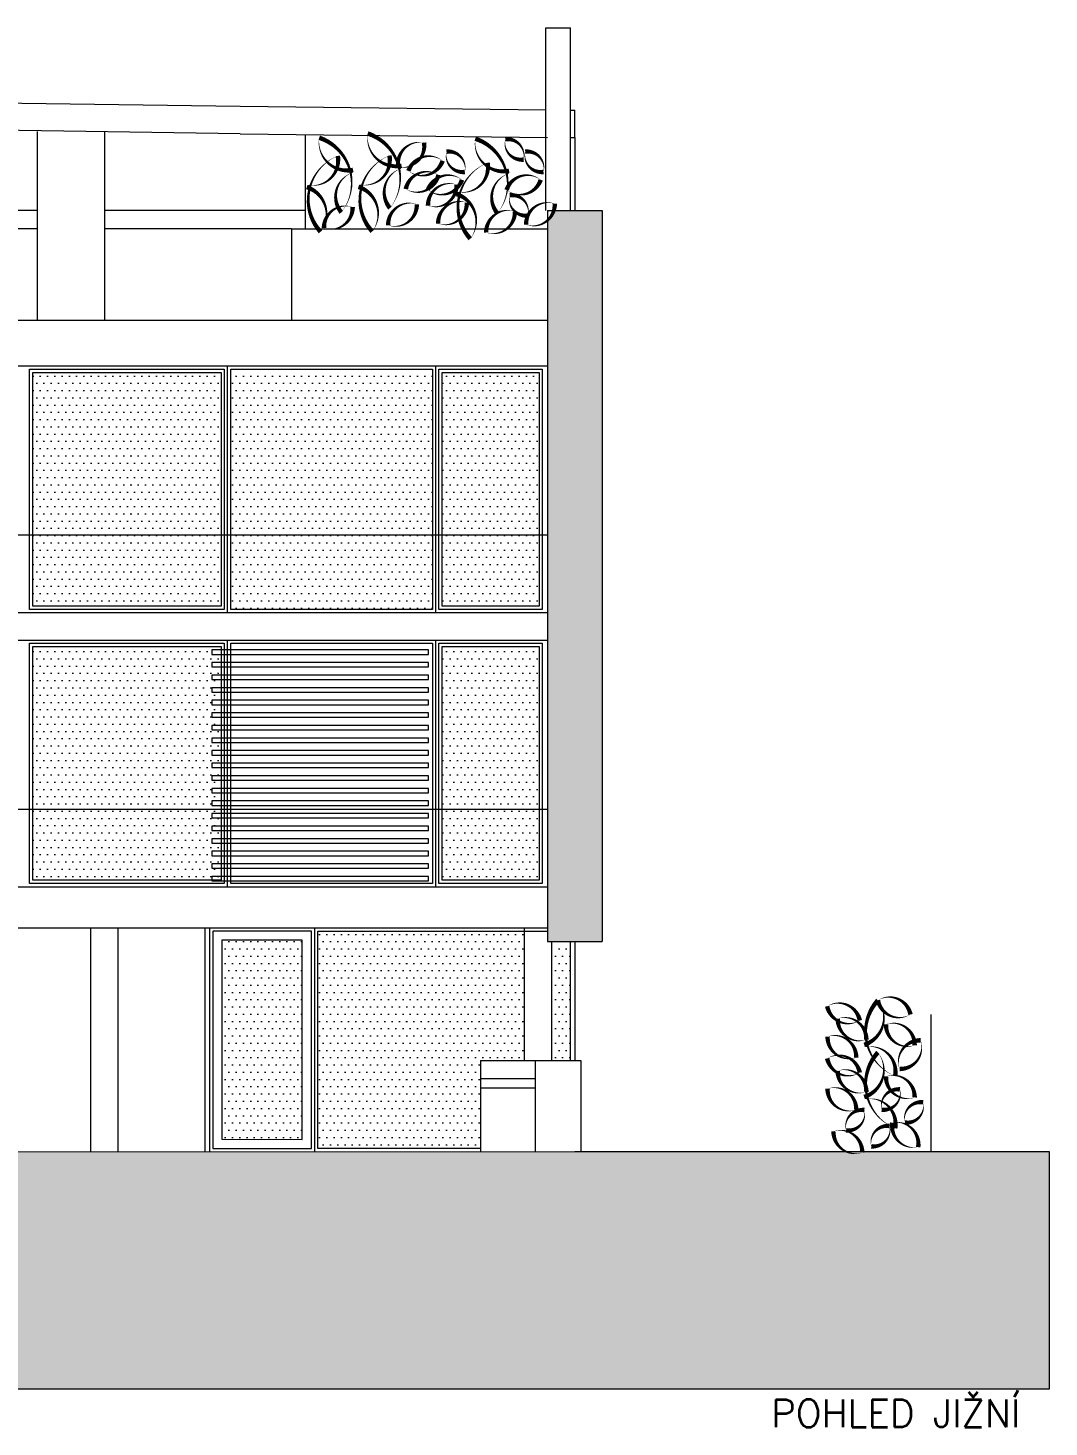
# Model space of a CAD drawing. Header units: metres. Extents: x -45 to 1930, y -347 to 488.
# Drawn here: x 197.27 to 208.44, y -128.03 to -112.71 of the extents above; entities that cross this region are included whole.
import ezdxf

# ---------------------------------------------------------------- set-up
doc = ezdxf.new("R2010")
doc.units = ezdxf.units.M
doc.layers.add('FLOATINGWINDOWS', color=2, linetype='Continuous', plot=False)
for name, color, linetype in [('koty', 4, 'Continuous'), ('SRAFY', 3, 'Continuous'), ('srafy sklo', 252, 'Continuous'), ('SRAFY-TERÉN', 252, 'Continuous'), ('zariz.predmety', 203, 'Continuous'), ('ZARIZOVAKY', 251, 'Continuous'), ('ZDIVO', 1, 'Continuous')]:
    doc.layers.add(name, color=color, linetype=linetype)
doc.layers.add('Standard', color=7, linetype='Continuous', lineweight=25)
doc.styles.add('ROMANS', font='romans.shx', dxfattribs={"width": 0.7})

msp = doc.modelspace()

# ---------------------------------------------------------------- hatches: boundary and pattern name
at = {"layer": 'SRAFY', "linetype": 'Continuous', "lineweight": 0}
msp.add_hatch(color=251, dxfattribs=at).paths.add_polyline_path([(180.103318, -123.312452), (184.725356, -123.540376), (190.028838, -124.165284), (190.028838, -125.015284), (207.153318, -125.012452), (208.442328, -125.012452), (208.442328, -127.614222), (180.103318, -127.614222)])
at = {"layer": 'srafy sklo', "linetype": 'Continuous', "lineweight": 0}
h = msp.add_hatch(dxfattribs=at)
h.set_pattern_fill('DOTS', color=256, scale=0.05, style=0)
h.paths.add_polyline_path([(197.323318, -116.482452), (197.323318, -118.262452), (199.383318, -118.262452), (199.383318, -116.482452)])
h = msp.add_hatch(dxfattribs=at)
h.set_pattern_fill('DOTS', color=256, scale=0.05, style=0)
h.paths.add_polyline_path([(197.323318, -116.482452), (197.323318, -118.262452), (199.383318, -118.262452), (199.383318, -116.482452)])
h = msp.add_hatch(dxfattribs=at)
h.set_pattern_fill('DOTS', color=256, scale=0.05, style=0)
h.paths.add_polyline_path([(197.323318, -116.482452), (197.323318, -118.262452), (199.383318, -118.262452), (199.383318, -116.482452)])
h = msp.add_hatch(dxfattribs=at)
h.set_pattern_fill('DOTS', color=256, scale=0.05, style=0)
h.paths.add_polyline_path([(199.48993, -116.447452), (199.48993, -118.262452), (201.697833, -118.262452), (201.697833, -116.447452)])
h = msp.add_hatch(dxfattribs=at)
h.set_pattern_fill('DOTS', color=256, scale=0.05, style=0)
h.paths.add_polyline_path([(199.48993, -116.447452), (199.48993, -118.262452), (201.697833, -118.262452), (201.697833, -116.447452)])
h = msp.add_hatch(dxfattribs=at)
h.set_pattern_fill('DOTS', color=256, scale=0.05, style=0)
h.paths.add_polyline_path([(199.48993, -116.447452), (199.48993, -118.262452), (201.697833, -118.262452), (201.697833, -116.447452)])
h = msp.add_hatch(dxfattribs=at)
h.set_pattern_fill('DOTS', color=256, scale=0.05, style=0)
h.paths.add_polyline_path([(201.802833, -116.482452), (201.802833, -118.262452), (202.862833, -118.262452), (202.862833, -116.482452)])
h = msp.add_hatch(dxfattribs=at)
h.set_pattern_fill('DOTS', color=256, scale=0.05, style=0)
h.paths.add_polyline_path([(201.802833, -116.482452), (201.802833, -118.262452), (202.862833, -118.262452), (202.862833, -116.482452)])
h = msp.add_hatch(dxfattribs=at)
h.set_pattern_fill('DOTS', color=256, scale=0.05, style=0)
h.paths.add_polyline_path([(201.802833, -116.482452), (201.802833, -118.262452), (202.862833, -118.262452), (202.862833, -116.482452)])
h = msp.add_hatch(dxfattribs=at)
h.set_pattern_fill('DOTS', color=256, scale=0.05, style=0)
h.paths.add_polyline_path([(199.383318, -118.262452), (197.323318, -118.262452), (197.323318, -119.042452), (199.383318, -119.042452)])
h = msp.add_hatch(dxfattribs=at)
h.set_pattern_fill('DOTS', color=256, scale=0.05, style=0)
h.paths.add_polyline_path([(201.697833, -118.262452), (199.48993, -118.262452), (199.48993, -119.077452), (201.697833, -119.077452)])
h = msp.add_hatch(dxfattribs=at)
h.set_pattern_fill('DOTS', color=256, scale=0.05, style=0)
h.paths.add_polyline_path([(202.862833, -118.262452), (201.802833, -118.262452), (201.802833, -119.042452), (202.862833, -119.042452)])
h = msp.add_hatch(dxfattribs=at)
h.set_pattern_fill('DOTS', color=256, scale=0.05, style=0)
h.paths.add_polyline_path([(197.323318, -119.482452), (197.323318, -121.262452), (199.383318, -121.262452), (199.383318, -121.222344), (199.281607, -121.222344), (199.281607, -121.173877), (199.383318, -121.173877), (199.383318, -121.084603), (199.281607, -121.084603), (199.281607, -121.036136), (199.383318, -121.036136), (199.383318, -120.946862), (199.281607, -120.946862), (199.281607, -120.898396), (199.383318, -120.898396), (199.383318, -120.809122), (199.281607, -120.809122), (199.281607, -120.760655), (199.383318, -120.760655), (199.383318, -120.671381), (199.281607, -120.671381), (199.281607, -120.622914), (199.383318, -120.622914), (199.383318, -120.53364), (199.281607, -120.53364), (199.281607, -120.485173), (199.383318, -120.485173), (199.383318, -120.395899), (199.281607, -120.395899), (199.281607, -120.347433), (199.383318, -120.347433), (199.383318, -120.258158), (199.281607, -120.258158), (199.281607, -120.209692), (199.383318, -120.209692), (199.383318, -120.120418), (199.281607, -120.120418), (199.281607, -120.071951), (199.383318, -120.071951), (199.383318, -119.982677), (199.281607, -119.982677), (199.281607, -119.93421), (199.383318, -119.93421), (199.383318, -119.844936), (199.281607, -119.844936), (199.281607, -119.79647), (199.383318, -119.79647), (199.383318, -119.707195), (199.281607, -119.707195), (199.281607, -119.658729), (199.383318, -119.658729), (199.383318, -119.569455), (199.281607, -119.569455), (199.281607, -119.520988), (199.383318, -119.520988), (199.383318, -119.482452)])
h = msp.add_hatch(dxfattribs=at)
h.set_pattern_fill('DOTS', color=256, scale=0.05, style=0)
h.paths.add_polyline_path([(201.802833, -119.482452), (201.802833, -121.262452), (202.862833, -121.262452), (202.862833, -119.482452)])
h = msp.add_hatch(dxfattribs=at)
h.set_pattern_fill('DOTS', color=256, scale=0.05, style=0)
h.paths.add_polyline_path([(201.802833, -119.482452), (201.802833, -121.262452), (202.862833, -121.262452), (202.862833, -119.482452)])
h = msp.add_hatch(dxfattribs=at)
h.set_pattern_fill('DOTS', color=256, scale=0.05, style=0)
h.paths.add_polyline_path([(201.802833, -119.482452), (201.802833, -121.262452), (202.862833, -121.262452), (202.862833, -119.482452)])
h = msp.add_hatch(dxfattribs=at)
h.set_pattern_fill('DOTS', color=256, scale=0.05, style=0)
h.paths.add_polyline_path([(199.383318, -121.635566), (199.281607, -121.635566), (199.281607, -121.5871), (199.383318, -121.5871), (199.383318, -121.497825), (199.281607, -121.497825), (199.281607, -121.449359), (199.383318, -121.449359), (199.383318, -121.360085), (199.281607, -121.360085), (199.281607, -121.311618), (199.383318, -121.311618), (199.383318, -121.262452), (197.323318, -121.262452), (197.323318, -122.042452), (199.281607, -122.042452), (199.281607, -122.000322), (199.383318, -122.000322), (199.383318, -121.911048), (199.281607, -121.911048), (199.281607, -121.862581), (199.383318, -121.862581), (199.383318, -121.773307), (199.281607, -121.773307), (199.281607, -121.72484), (199.383318, -121.72484)])
h = msp.add_hatch(dxfattribs=at)
h.set_pattern_fill('DOTS', color=256, scale=0.05, style=0)
h.paths.add_polyline_path([(202.862833, -121.262452), (201.802833, -121.262452), (201.802833, -122.042452), (202.862833, -122.042452)])
h = msp.add_hatch(dxfattribs=at)
h.set_pattern_fill('DOTS', color=256, scale=0.05, style=0)
h.paths.add_polyline_path([(200.441954, -122.599409), (200.441954, -124.977452), (202.220519, -124.977452), (202.220519, -124.013267), (202.703249, -124.013267), (202.703489, -122.599409)])
h = msp.add_hatch(dxfattribs=at)
h.set_pattern_fill('DOTS', color=256, scale=0.05, style=0)
h.paths.add_polyline_path([(199.391513, -124.877549), (200.271954, -124.878408), (200.271954, -122.699312), (199.391513, -122.698453)])
h = msp.add_hatch(dxfattribs=at)
h.set_pattern_fill('DOTS', color=256, scale=0.05, style=0)
h.paths.add_polyline_path([(203.003318, -124.013267), (203.205519, -124.013267), (203.205519, -122.712452), (203.003318, -122.712452)])
at = {"layer": 'SRAFY-TERÉN', "linetype": 'Continuous', "lineweight": 0}
msp.add_hatch(color=253, dxfattribs=at).paths.add_polyline_path([(203.553318, -114.712452), (203.023931, -114.712452, -0.138632043), (202.953318, -114.820623), (202.953318, -119.412452), (202.953318, -122.712452), (203.553318, -122.712452)])

# ---------------------------------------------------------------- linework, layer by layer
at = {"layer": 'FLOATINGWINDOWS', "linetype": 'Continuous', "lineweight": 0, "flags": 128}
msp.add_lwpolyline([(180.103318, -123.312452), (184.725356, -123.540376), (190.028838, -124.165284), (190.028838, -125.015284), (207.153318, -125.012452), (208.442328, -125.012452), (208.442328, -127.614222), (180.103318, -127.614222)], close=True, dxfattribs=at)
at = {"layer": 'koty', "linetype": 'Continuous', "lineweight": 0}
for p, q in [((202.220519, -124.013267), (203.320519, -124.013267)), ((202.220519, -124.013267), (202.220519, -125.012452)), ((202.820519, -124.013267), (202.820519, -125.012452)), ((203.320519, -124.013267), (203.320519, -125.012452)), ((202.220519, -124.213267), (202.820519, -124.213168)), ((202.220535, -124.313267), (202.820535, -124.313168))]:
    msp.add_line(p, q, dxfattribs=at)
at = {"layer": 'SRAFY', "linetype": 'Continuous', "lineweight": 0}
for p, q in [((202.953318, -114.712452), (203.553318, -114.712452)), ((202.953318, -114.712452), (202.953318, -119.412452)), ((203.553318, -114.712452), (203.553318, -122.712452)), ((192.753318, -115.912452), (202.953318, -115.912452)), ((196.753318, -116.412452), (202.953318, -116.412452)), ((196.753318, -119.112452), (200.403318, -119.112452)), ((200.403318, -119.112452), (202.953318, -119.112452)), ((192.753318, -119.412452), (202.953318, -119.412452)), ((202.953318, -119.412452), (202.953318, -122.712452)), ((192.803318, -121.262452), (202.953318, -121.262452)), ((192.753318, -122.112452), (202.953318, -122.112452)), ((192.753318, -122.562203), (202.953318, -122.563934)), ((197.953318, -122.563355), (197.953318, -125.013108)), ((198.253318, -122.563355), (198.253318, -125.013061)), ((202.703249, -124.013267), (202.703495, -122.563892)), ((202.953318, -122.563355), (202.953318, -122.712452)), ((202.953318, -122.712452), (203.553318, -122.712452)), ((203.003318, -124.013267), (203.003318, -122.712452)), ((203.253318, -122.712452), (203.253318, -124.013267)), ((207.153318, -125.012452), (207.153318, -123.512452)), ((203.253318, -125.012452), (208.442328, -125.012452)), ((203.253318, -125.012452), (203.253318, -125.013061)), ((208.442328, -125.012452), (208.442328, -127.614222)), ((208.442328, -127.614222), (180.103318, -127.614222))]:
    msp.add_line(p, q, dxfattribs=at)
at = {"layer": 'SRAFY', "color": 251, "linetype": 'Continuous', "lineweight": 0}
for p, q in [((199.453318, -119.112452), (199.453318, -116.412452)), ((201.732833, -119.112452), (201.732833, -116.412452)), ((199.453318, -122.112452), (199.453318, -119.412452)), ((201.732833, -122.112452), (201.732833, -119.412452)), ((199.206513, -122.563355), (199.206513, -125.012452)), ((199.256513, -122.563355), (199.256513, -125.012452)), ((200.406954, -122.564409), (200.406954, -125.013506))]:
    msp.add_line(p, q, dxfattribs=at)
for points in [[(197.288318, -116.447452), (199.418318, -116.447452), (199.418318, -119.077452), (197.288318, -119.077452)], [(197.323318, -116.482452), (199.383318, -116.482452), (199.383318, -119.042452), (197.323318, -119.042452)], [(199.48993, -116.447452), (201.697833, -116.447452), (201.697833, -119.077452), (199.48993, -119.077452)], [(201.767833, -116.447452), (202.897833, -116.447452), (202.897833, -119.077452), (201.767833, -119.077452)], [(201.802833, -116.482452), (202.862833, -116.482452), (202.862833, -119.042452), (201.802833, -119.042452)], [(197.288318, -119.447452), (199.418318, -119.447452), (199.418318, -122.077452), (197.288318, -122.077452)], [(199.48993, -119.447452), (201.697833, -119.447452), (201.697833, -122.077452), (199.48993, -122.077452)], [(201.767833, -119.447452), (202.897833, -119.447452), (202.897833, -122.077452), (201.767833, -122.077452)], [(197.323318, -119.482452), (199.383318, -119.482452), (199.383318, -122.042452), (197.323318, -122.042452)], [(201.802833, -119.482452), (202.862833, -119.482452), (202.862833, -122.042452), (201.802833, -122.042452)], [(200.371954, -122.599409), (199.291513, -122.598355), (199.291513, -124.977452), (200.371954, -124.978506)], [(200.271954, -122.699312), (199.391513, -122.698453), (199.391513, -124.877549), (200.271954, -124.878408)]]:
    msp.add_lwpolyline(points, close=True, dxfattribs=at)
at = {"layer": 'SRAFY', "linetype": 'Continuous', "lineweight": 0}
for points in [[(199.281607, -119.569455), (201.652114, -119.569455), (201.652114, -119.520988), (199.281607, -119.520988)], [(199.281607, -119.707195), (201.652114, -119.707195), (201.652114, -119.658729), (199.281607, -119.658729)], [(199.281607, -119.844936), (201.652114, -119.844936), (201.652114, -119.79647), (199.281607, -119.79647)], [(199.281607, -119.982677), (201.652114, -119.982677), (201.652114, -119.93421), (199.281607, -119.93421)], [(199.281607, -120.120418), (201.652114, -120.120418), (201.652114, -120.071951), (199.281607, -120.071951)], [(199.281607, -120.258158), (201.652114, -120.258158), (201.652114, -120.209692), (199.281607, -120.209692)], [(199.281607, -120.395899), (201.652114, -120.395899), (201.652114, -120.347433), (199.281607, -120.347433)], [(199.281607, -120.53364), (201.653264, -120.53364), (201.653264, -120.485173), (199.281607, -120.485173)], [(199.281607, -120.671381), (201.653264, -120.671381), (201.653264, -120.622914), (199.281607, -120.622914)], [(199.281607, -120.809122), (201.653264, -120.809122), (201.653264, -120.760655), (199.281607, -120.760655)], [(199.281607, -120.946862), (201.653264, -120.946862), (201.653264, -120.898396), (199.281607, -120.898396)], [(199.281607, -121.084603), (201.653264, -121.084603), (201.653264, -121.036136), (199.281607, -121.036136)], [(199.281607, -121.222344), (201.653264, -121.222344), (201.653264, -121.173877), (199.281607, -121.173877)], [(199.281607, -121.360085), (201.653264, -121.360085), (201.653264, -121.311618), (199.281607, -121.311618)], [(199.281607, -121.497825), (201.653264, -121.497825), (201.653264, -121.449359), (199.281607, -121.449359)], [(199.281607, -121.635566), (201.653264, -121.635566), (201.653264, -121.5871), (199.281607, -121.5871)], [(199.281607, -121.773307), (201.653264, -121.773307), (201.653264, -121.72484), (199.281607, -121.72484)], [(199.281607, -121.911048), (201.653264, -121.911048), (201.653264, -121.862581), (199.281607, -121.862581)], [(199.281607, -122.048788), (201.653264, -122.048788), (201.653264, -122.000322), (199.281607, -122.000322)]]:
    msp.add_lwpolyline(points, close=True, dxfattribs=at)
at = {"layer": 'SRAFY', "color": 251, "linetype": 'Continuous', "lineweight": 0}
msp.add_lwpolyline([(202.220519, -124.977452), (200.441954, -124.977452), (200.441954, -122.599409), (202.953318, -122.599409), (202.953318, -122.712452)], dxfattribs=at)
at = {"layer": 'SRAFY-TERÉN', "linetype": 'Continuous', "lineweight": 0}
msp.add_line((192.803318, -118.262452), (202.953318, -118.262452), dxfattribs=at)
at = {"layer": 'zariz.predmety', "color": 253, "linetype": 'Continuous', "ltscale": 0.001}
for points in [[(200.457545, -113.914103, 0, 0, 0.520567051), (200.457545, -113.914103, 0, 0.05, 0.520567051), (200.827305, -114.266558, 0, 0.05, 0.520567051), (200.819713, -114.297317, 0, 0.05, 0.520567051), (200.699604, -114.731046, 0, 0.05, 0.520567051), (200.457545, -113.914103, 0.05, 0.05, 0)], [(200.988903, -113.867693, 0, 0, 0.520567051), (200.988903, -113.867693, 0, 0.05, 0.520567051), (201.358663, -114.220149, 0, 0.05, 0.520567051), (201.351071, -114.250907, 0, 0.05, 0.520567051), (201.230962, -114.684636, 0, 0.05, 0.520567051), (200.988903, -113.867693, 0.05, 0.05, 0)], [(202.165057, -113.924364, 0, 0, 0.520567051), (202.165057, -113.924364, 0, 0.05, 0.520567051), (202.534817, -114.276819, 0, 0.05, 0.520567051), (202.527225, -114.307578, 0, 0.05, 0.520567051), (202.407116, -114.741307, 0, 0.05, 0.520567051), (202.165057, -113.924364, 0.05, 0.05, 0)], [(202.49379, -113.931331, 0, 0, 0.520567051), (202.49379, -113.931331, 0, 0.05, 0.520567051), (202.693499, -114.153623, 0, 0.05, 0.520567051), (202.49379, -113.931331, 0.05, 0.05, 0)], [(200.471404, -114.943904, 0, 0, 0.520567051), (200.471404, -114.943904, 0, 0.05, 0.520567051), (200.321573, -114.455542, 0, 0.05, 0.520567051), (200.343253, -114.43244, 0, 0.05, 0.520567051), (200.660348, -114.113068, 0, 0.05, 0.520567051), (200.471404, -114.943904, 0.05, 0.05, 0)], [(201.036756, -114.940146, 0, 0, 0.520567051), (201.036756, -114.940146, 0, 0.05, 0.520567051), (200.886925, -114.451784, 0, 0.05, 0.520567051), (200.908606, -114.428682, 0, 0.05, 0.520567051), (201.2257, -114.109311, 0, 0.05, 0.520567051), (201.036756, -114.940146, 0.05, 0.05, 0)], [(201.60439, -113.968281, 0, 0, 0.520567051), (201.60439, -113.968281, 0, 0.05, 0.520567051), (201.321289, -114.235042, 0, 0.05, 0.520567051), (201.60439, -113.968281, 0.05, 0.05, 0)], [(201.850282, -114.066462, 0, 0, 0.520567051), (201.850282, -114.066462, 0, 0.05, 0.520567051), (202.049991, -114.288754, 0, 0.05, 0.520567051), (201.850282, -114.066462, 0.05, 0.05, 0)], [(202.711691, -114.066628, 0, 0, 0.520567051), (202.711691, -114.066628, 0, 0.05, 0.520567051), (202.9114, -114.288921, 0, 0.05, 0.520567051), (202.711691, -114.066628, 0.05, 0.05, 0)], [(201.434181, -114.277385, 0, 0, 0.520567051), (201.434181, -114.277385, 0, 0.05, 0.520567051), (201.807153, -114.166935, 0, 0.05, 0.520567051), (201.434181, -114.277385, 0.05, 0.05, 0)], [(202.109981, -115.019673, 0, 0, 0.520567051), (202.109981, -115.019673, 0, 0.05, 0.520567051), (201.96015, -114.531311, 0, 0.05, 0.520567051), (201.98183, -114.50821, 0, 0.05, 0.520567051), (202.298924, -114.188838, 0, 0.05, 0.520567051), (202.109981, -115.019673, 0.05, 0.05, 0)], [(201.761238, -114.320338, 0, 0, 0.520567051), (201.761238, -114.320338, 0, 0.05, 0.520567051), (201.404668, -114.475791, 0, 0.05, 0.520567051), (201.761238, -114.320338, 0.05, 0.05, 0)], [(201.645996, -114.485743, 0, 0, 0.520567051), (201.645996, -114.485743, 0, 0.05, 0.520567051), (202.018969, -114.375293, 0, 0.05, 0.520567051), (201.645996, -114.485743, 0.05, 0.05, 0)], [(201.647713, -114.657936, 0, 0, 0.520567051), (201.647713, -114.657936, 0, 0.05, 0.520567051), (201.961454, -114.427992, 0, 0.05, 0.520567051), (201.647713, -114.657936, 0.05, 0.05, 0)], [(202.507405, -114.485909, 0, 0, 0.520567051), (202.507405, -114.485909, 0, 0.05, 0.520567051), (202.880378, -114.375459, 0, 0.05, 0.520567051), (202.507405, -114.485909, 0.05, 0.05, 0)], [(202.541745, -114.543819, 0, 0, 0.520567051), (202.541745, -114.543819, 0, 0.05, 0.520567051), (202.741454, -114.766112, 0, 0.05, 0.520567051), (202.541745, -114.543819, 0.05, 0.05, 0)], [(200.509295, -114.90345, 0, 0, 0.520567051), (200.509295, -114.90345, 0, 0.05, 0.520567051), (200.823035, -114.673505, 0, 0.05, 0.520567051), (200.509295, -114.90345, 0.05, 0.05, 0)], [(201.211406, -114.871905, 0, 0, 0.520567051), (201.211406, -114.871905, 0, 0.05, 0.520567051), (201.525147, -114.64196, 0, 0.05, 0.520567051), (201.211406, -114.871905, 0.05, 0.05, 0)], [(201.758386, -114.854409, 0, 0, 0.520567051), (201.758386, -114.854409, 0, 0.05, 0.520567051), (202.072127, -114.624464, 0, 0.05, 0.520567051), (201.758386, -114.854409, 0.05, 0.05, 0)], [(202.28463, -114.951432, 0, 0, 0.520567051), (202.28463, -114.951432, 0, 0.05, 0.520567051), (202.598371, -114.721487, 0, 0.05, 0.520567051), (202.28463, -114.951432, 0.05, 0.05, 0)], [(202.720938, -114.86646, 0, 0, 0.520567051), (202.720938, -114.86646, 0, 0.05, 0.520567051), (203.034679, -114.636516, 0, 0.05, 0.520567051), (202.720938, -114.86646, 0.05, 0.05, 0)]]:
    msp.add_lwpolyline(points, format="xyseb", close=True, dxfattribs=at)
at = {"layer": 'zariz.predmety', "color": 252, "linetype": 'Continuous', "ltscale": 0.001}
for points in [[(206.371909, -123.576701, 0, 0, -0.520567051), (206.371909, -123.576701, 0, 0.05, -0.520567051), (206.015339, -123.421249, 0, 0.05, -0.520567051), (206.371909, -123.576701, 0.05, 0.05, 0)], [(206.569915, -123.355239, 0, 0, -0.520567051), (206.569915, -123.355239, 0, 0.05, -0.520567051), (206.420084, -123.843602, 0, 0.05, -0.520567051), (206.441764, -123.866703, 0, 0.05, -0.520567051), (206.758859, -124.186075, 0, 0.05, -0.520567051), (206.569915, -123.355239, 0.05, 0.05, 0)], [(206.926485, -123.510691, 0, 0, -0.520567051), (206.926485, -123.510691, 0, 0.05, -0.520567051), (206.569915, -123.355239, 0, 0.05, -0.520567051), (206.926485, -123.510691, 0.05, 0.05, 0)], [(206.130026, -123.557135, 0, 0, -0.520567051), (206.130026, -123.557135, 0, 0.05, -0.520567051), (206.443767, -123.787079, 0, 0.05, -0.520567051), (206.130026, -123.557135, 0.05, 0.05, 0)], [(206.658671, -123.618771, 0, 0, -0.520567051), (206.658671, -123.618771, 0, 0.05, -0.520567051), (206.972412, -123.848716, 0, 0.05, -0.520567051), (206.658671, -123.618771, 0.05, 0.05, 0)], [(206.019354, -123.753607, 0, 0, -0.520567051), (206.019354, -123.753607, 0, 0.05, -0.520567051), (206.333094, -123.983552, 0, 0.05, -0.520567051), (206.019354, -123.753607, 0.05, 0.05, 0)], [(207.037107, -123.793718, 0, 0, -0.520567051), (207.037107, -123.793718, 0, 0.05, -0.520567051), (206.807162, -124.107458, 0, 0.05, -0.520567051), (207.037107, -123.793718, 0.05, 0.05, 0)], [(206.371909, -124.147585, 0, 0, -0.520567051), (206.371909, -124.147585, 0, 0.05, -0.520567051), (206.015339, -123.992133, 0, 0.05, -0.520567051), (206.371909, -124.147585, 0.05, 0.05, 0)], [(206.569915, -123.926123, 0, 0, -0.520567051), (206.569915, -123.926123, 0, 0.05, -0.520567051), (206.420084, -124.414486, 0, 0.05, -0.520567051), (206.441764, -124.437587, 0, 0.05, -0.520567051), (206.758859, -124.756959, 0, 0.05, -0.520567051), (206.569915, -123.926123, 0.05, 0.05, 0)], [(206.130026, -124.128019, 0, 0, -0.520567051), (206.130026, -124.128019, 0, 0.05, -0.520567051), (206.443767, -124.357963, 0, 0.05, -0.520567051), (206.130026, -124.128019, 0.05, 0.05, 0)], [(206.658671, -124.189655, 0, 0, -0.520567051), (206.658671, -124.189655, 0, 0.05, -0.520567051), (206.972412, -124.4196, 0, 0.05, -0.520567051), (206.658671, -124.189655, 0.05, 0.05, 0)], [(206.019354, -124.324491, 0, 0, -0.520567051), (206.019354, -124.324491, 0, 0.05, -0.520567051), (206.333094, -124.554436, 0, 0.05, -0.520567051), (206.019354, -124.324491, 0.05, 0.05, 0)], [(206.611574, -124.553841, 0, 0, -0.520567051), (206.611574, -124.553841, 0, 0.05, -0.520567051), (206.811283, -124.331549, 0, 0.05, -0.520567051), (206.611574, -124.553841, 0.05, 0.05, 0)], [(206.864992, -124.693839, 0, 0, -0.520567051), (206.864992, -124.693839, 0, 0.05, -0.520567051), (207.064702, -124.471546, 0, 0.05, -0.520567051), (206.864992, -124.693839, 0.05, 0.05, 0)], [(206.221922, -124.77941, 0, 0, -0.520567051), (206.221922, -124.77941, 0, 0.05, -0.520567051), (206.421632, -124.557117, 0, 0.05, -0.520567051), (206.221922, -124.77941, 0.05, 0.05, 0)], [(206.398342, -125.021607, 0, 0, -0.520567051), (206.398342, -125.021607, 0, 0.05, -0.520567051), (206.084601, -124.791662, 0, 0.05, -0.520567051), (206.398342, -125.021607, 0.05, 0.05, 0)], [(206.498188, -124.954129, 0, 0, -0.520567051), (206.498188, -124.954129, 0, 0.05, -0.520567051), (206.697898, -124.731837, 0, 0.05, -0.520567051), (206.498188, -124.954129, 0.05, 0.05, 0)], [(207.010925, -124.963115, 0, 0, -0.520567051), (207.010925, -124.963115, 0, 0.05, -0.520567051), (206.727824, -124.696353, 0, 0.05, -0.520567051), (207.010925, -124.963115, 0.05, 0.05, 0)]]:
    msp.add_lwpolyline(points, format="xyseb", close=True, dxfattribs=at)
at = {"layer": 'ZARIZOVAKY', "linetype": 'Continuous', "lineweight": 0}
for p, q in [((202.935519, -114.712452), (202.935519, -112.7128)), ((202.935519, -112.7128), (203.205519, -112.7128)), ((203.205519, -114.712452), (203.205519, -112.7128)), ((195.576186, -113.512452), (199.591553, -113.570251)), ((199.591553, -113.570251), (202.935519, -113.608789)), ((203.205519, -113.611901), (203.253318, -113.612452)), ((203.253318, -113.912452), (203.253318, -113.612452)), ((199.591553, -113.872321), (195.576186, -113.812452)), ((197.370554, -113.845809), (197.370554, -115.912452)), ((198.109748, -113.854633), (198.109748, -115.912452)), ((199.591553, -113.872321), (202.953318, -113.912452)), ((200.303318, -113.880818), (200.303318, -114.912452)), ((203.205519, -113.912452), (203.253318, -113.912452)), ((203.253318, -113.912452), (203.253318, -114.712452)), ((197.370554, -114.712452), (192.753318, -114.712452)), ((200.303318, -114.712452), (198.109748, -114.712452)), ((197.370554, -114.912452), (192.753318, -114.912452)), ((200.153318, -114.912452), (198.109748, -114.912452)), ((200.153318, -114.912452), (200.153318, -115.912452)), ((200.153318, -114.912452), (202.953318, -114.912452)), ((203.205519, -124.013267), (203.205519, -122.712452)), ((203.253318, -122.712452), (203.253318, -124.013267))]:
    msp.add_line(p, q, dxfattribs=at)
at = {"layer": 'ZDIVO', "linetype": 'Continuous', "lineweight": 0}
msp.add_line((190.028838, -125.015284), (207.153318, -125.012452), dxfattribs=at)

# ---------------------------------------------------------------- texts
at = {"layer": 'Standard', "color": 7, "linetype": 'ByBlock', "lineweight": 25, "style": 'ROMANS'}
msp.add_text('POHLED JIŽNÍ', height=0.3, dxfattribs=at).set_placement((205.40111, -128.026774))

doc.saveas('drawing.dxf')
